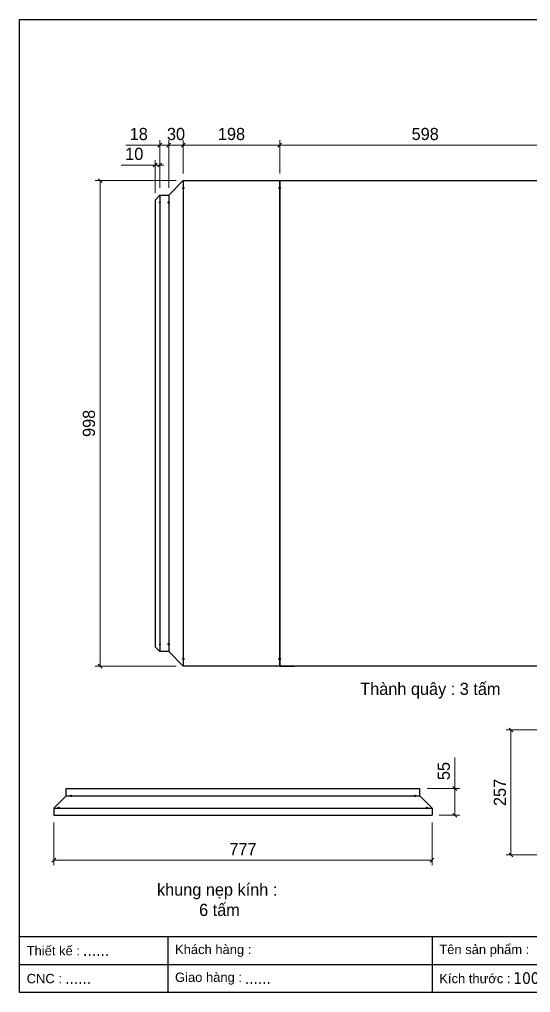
# Model space of a CAD drawing. Header units: millimetres. Extents: x 0 to 2829, y 0 to 2000.
# Drawn here: x 0 to 1050, y 0 to 2000 of the extents above; entities that cross this region are included whole.
import ezdxf
from ezdxf.enums import TextEntityAlignment as Align

# ---------------------------------------------------------------- set-up
doc = ezdxf.new("R2010")
doc.units = ezdxf.units.MM
doc.layers.add('CNC', color=7, linetype='Continuous')
doc.layers.add('DIM', color=253, linetype='Continuous')
doc.styles.add('Arial', font='arial.ttf')
doc.styles.add('Tahoma (Input Text)', font='tahoma.ttf')
doc.dimstyles.new('Dim-25', dxfattribs={"dimtxt": 25, "dimasz": 8, "dimexe": 10, "dimexo": 15, "dimgap": 10, "dimtad": 1, "dimdec": 0, "dimtxsty": 'Standard', "dimblk": 'OBLIQUE', "dimcen": 10, "dimclrd": 5, "dimclre": 5, "dimclrt": 3, "dimazin": 3, "dimtfac": 1, "dimtdec": 0, "dimtmove": 0, "dimatfit": 3, "dimldrblk": 'OBLIQUE', "dimlwd": 9, "dimlwe": 9})

# ---------------------------------------------------------------- blocks, each defined once
blk = doc.blocks.new('khungtenAsean2')
at = {"color": 7}
for p, q in [((2970, -1980), (0, -1980)), ((320, -1980), (320, -2100)), ((890, -1980), (890, -2100)), ((2020, -2040), (0, -2040))]:
    blk.add_line(p, q, dxfattribs=at)
blk.add_lwpolyline([(0, 0), (2970, 0), (2970, -2100), (0, -2100)], close=True, dxfattribs=at)
at = {"color": 2, "char_height": 20, "width": 917.634, "attachment_point": 4, "style": 'Arial'}
for s, insert in [('  Tên sản phẩm :', (890, -2010)), ('  Thiết kế :', (0, -2010)), ('  Khách hàng :', (320, -2010)), ('  Giao hàng :', (320, -2070)), ('  CNC :', (0, -2070)), ('  Kích thước :', (890, -2070))]:
    blk.add_mtext(s, dxfattribs=dict(at, insert=insert))
at = {"color": 1, "style": 'Tahoma (Input Text)', "flags": 8}
for tag, p in [('#03', (506.6, -2019.3)), ('#01', (137.1, -2021.3)), ('#05', (1106.6, -2021.3)), ('#07', (1834.7, -2021.3)), ('#09', (2146.7, -2021.3)), ('#02', (98.5, -2081.3)), ('#04', (486.1, -2081.3)), ('#06', (1065.3, -2081.3)), ('#08', (1817.4, -2081.3)), ('#10', (2146.7, -2081.3))]:
    blk.add_attdef(tag, p, '', height=25, dxfattribs=at)
blk.add_attdef('#11', text='', height=25, dxfattribs=at).set_placement((2915, -2067.3), align=Align.CENTER)
blk = doc.blocks.new('f3daunguoc')
at = {"layer": 'CNC', "color": 2, "lineweight": -3}
blk.add_circle((0, 0), 1.5, dxfattribs=at)
blk = doc.blocks.new('*D13')
at = {"color": 0, "linetype": 'ByBlock', "lineweight": -2}
for p, q in [((340.6, 1746), (332.6, 1738)), ((530.6, 1738), (538.6, 1746))]:
    blk.add_line(p, q, dxfattribs=at)
at = {"layer": 'Defpoints', "color": 0, "transparency": 16777216}
for p in [(534.6, 1742), (336.6, 1669), (534.6, 1669)]:
    blk.add_point(p, dxfattribs=at)
at = {"layer": 'DIM', "color": 5, "lineweight": 9, "transparency": 16777216}
for p, q in [((336.6, 1684), (336.6, 1752)), ((336.6, 1742), (534.6, 1742)), ((534.6, 1684), (534.6, 1752))]:
    blk.add_line(p, q, dxfattribs=at)
at = {"layer": 'DIM', "color": 3, "transparency": 16777216, "insert": (435.6, 1764.8), "char_height": 25, "attachment_point": 5}
blk.add_mtext('198', dxfattribs=at)
blk = doc.blocks.new('_Oblique')
at = {"color": 0, "linetype": 'ByBlock', "lineweight": -2}
blk.add_line((-0.5, -0.5), (0.5, 0.5), dxfattribs=at)
blk = doc.blocks.new('*D14')
at = {"color": 0, "linetype": 'ByBlock', "lineweight": -2}
for p, q in [((310.6, 1746), (302.6, 1738)), ((332.6, 1738), (340.6, 1746))]:
    blk.add_line(p, q, dxfattribs=at)
at = {"layer": 'Defpoints', "color": 0, "transparency": 16777216}
for p in [(306.6, 1742), (336.6, 1669), (306.6, 1639)]:
    blk.add_point(p, dxfattribs=at)
at = {"layer": 'DIM', "color": 5, "lineweight": 9, "transparency": 16777216}
for p, q in [((306.6, 1654), (306.6, 1752)), ((336.6, 1742), (306.6, 1742)), ((336.6, 1684), (336.6, 1752))]:
    blk.add_line(p, q, dxfattribs=at)
at = {"layer": 'DIM', "color": 3, "transparency": 16777216, "insert": (321.6, 1764.8), "char_height": 25, "attachment_point": 5}
blk.add_mtext('30', dxfattribs=at)
blk = doc.blocks.new('*D15')
at = {"color": 0, "linetype": 'ByBlock', "lineweight": -2}
for p, q in [((284.6, 1738), (292.6, 1746)), ((310.6, 1746), (302.6, 1738))]:
    blk.add_line(p, q, dxfattribs=at)
at = {"layer": 'Defpoints', "color": 0, "transparency": 16777216}
for p in [(288.6, 1742), (288.6, 1639), (306.6, 1639)]:
    blk.add_point(p, dxfattribs=at)
at = {"layer": 'DIM', "color": 5, "lineweight": 9, "transparency": 16777216}
for p, q in [((288.6, 1742), (218.3, 1742)), ((288.6, 1654), (288.6, 1752)), ((306.6, 1742), (288.6, 1742)), ((306.6, 1654), (306.6, 1752)), ((306.6, 1742), (314.6, 1742))]:
    blk.add_line(p, q, dxfattribs=at)
at = {"layer": 'DIM', "color": 3, "transparency": 16777216, "insert": (245.1, 1764.8), "char_height": 25, "attachment_point": 5}
blk.add_mtext('18', dxfattribs=at)
blk = doc.blocks.new('*D16')
at = {"color": 0, "linetype": 'ByBlock', "lineweight": -2}
for p, q in [((274.6, 1697.1), (282.6, 1705.1)), ((292.6, 1705.1), (284.6, 1697.1))]:
    blk.add_line(p, q, dxfattribs=at)
at = {"layer": 'Defpoints', "color": 0, "transparency": 16777216}
for p in [(278.6, 1701.1), (278.6, 1629), (288.6, 1639)]:
    blk.add_point(p, dxfattribs=at)
at = {"layer": 'DIM', "color": 5, "lineweight": 9, "transparency": 16777216}
for p, q in [((278.6, 1701.1), (209.2, 1701.1)), ((278.6, 1644), (278.6, 1711.1)), ((288.6, 1701.1), (278.6, 1701.1)), ((288.6, 1654), (288.6, 1711.1)), ((288.6, 1701.1), (296.6, 1701.1))]:
    blk.add_line(p, q, dxfattribs=at)
at = {"layer": 'DIM', "color": 3, "transparency": 16777216, "insert": (235.9, 1723.9), "char_height": 25, "attachment_point": 5}
blk.add_mtext('10', dxfattribs=at)
blk = doc.blocks.new('f2dauxuoi')
at = {"layer": 'CNC', "color": 2, "lineweight": -3}
blk.add_circle((0, 0), 1, dxfattribs=at)
blk = doc.blocks.new('*D17')
at = {"color": 0, "linetype": 'ByBlock', "lineweight": -2}
for p, q in [((538.6, 1746), (530.6, 1738)), ((1128.6, 1738), (1136.6, 1746))]:
    blk.add_line(p, q, dxfattribs=at)
at = {"layer": 'Defpoints', "color": 0, "transparency": 16777216}
for p in [(1132.6, 1742), (534.6, 1669), (1132.6, 1669)]:
    blk.add_point(p, dxfattribs=at)
at = {"layer": 'DIM', "color": 5, "lineweight": 9, "transparency": 16777216}
for p, q in [((534.6, 1684), (534.6, 1752)), ((534.6, 1742), (1132.6, 1742)), ((1132.6, 1684), (1132.6, 1752))]:
    blk.add_line(p, q, dxfattribs=at)
at = {"layer": 'DIM', "color": 3, "transparency": 16777216, "insert": (833.6, 1764.8), "char_height": 25, "attachment_point": 5}
blk.add_mtext('598', dxfattribs=at)
blk = doc.blocks.new('*D18')
at = {"color": 0, "linetype": 'ByBlock', "lineweight": -2}
for p, q in [((169.6, 1665), (161.6, 1673)), ((161.6, 675), (169.6, 667))]:
    blk.add_line(p, q, dxfattribs=at)
at = {"layer": 'Defpoints', "color": 0, "transparency": 16777216}
for p in [(336.6, 1669), (165.6, 671), (336.6, 671)]:
    blk.add_point(p, dxfattribs=at)
at = {"layer": 'DIM', "color": 5, "lineweight": 9, "transparency": 16777216}
for p, q in [((321.6, 1669), (155.6, 1669)), ((165.6, 1669), (165.6, 671)), ((321.6, 671), (155.6, 671))]:
    blk.add_line(p, q, dxfattribs=at)
at = {"layer": 'DIM', "color": 3, "transparency": 16777216, "insert": (142.8, 1170), "char_height": 25, "attachment_point": 5, "rotation": 90}
blk.add_mtext('998', dxfattribs=at)
blk = doc.blocks.new('*D21')
at = {"color": 0, "linetype": 'ByBlock', "lineweight": -2}
for p, q in [((1013.8, 535.8), (1005.8, 543.8)), ((1005.8, 286.8), (1013.8, 278.8))]:
    blk.add_line(p, q, dxfattribs=at)
at = {"layer": 'Defpoints', "color": 0, "transparency": 16777216}
for p in [(1009.8, 539.8), (1090.4, 539.8), (1130.4, 282.8)]:
    blk.add_point(p, dxfattribs=at)
at = {"layer": 'DIM', "color": 5, "lineweight": 9, "transparency": 16777216}
for p, q in [((1075.4, 539.8), (999.8, 539.8)), ((1009.8, 282.8), (1009.8, 539.8)), ((1115.4, 282.8), (999.8, 282.8))]:
    blk.add_line(p, q, dxfattribs=at)
at = {"layer": 'DIM', "color": 3, "transparency": 16777216, "insert": (987.1, 411.3), "char_height": 25, "attachment_point": 5, "rotation": 90}
blk.add_mtext('257', dxfattribs=at)
blk = doc.blocks.new('*D29')
at = {"color": 0, "linetype": 'ByBlock', "lineweight": -2}
for p, q in [((74.6, 276.1), (66.6, 268.1)), ((843.6, 268.1), (851.6, 276.1))]:
    blk.add_line(p, q, dxfattribs=at)
at = {"layer": 'Defpoints', "color": 0, "transparency": 16777216}
for p in [(70.6, 364.3), (847.6, 364.3), (847.6, 272.1)]:
    blk.add_point(p, dxfattribs=at)
at = {"layer": 'DIM', "color": 5, "lineweight": 9, "transparency": 16777216}
for p, q in [((70.6, 349.3), (70.6, 262.1)), ((847.6, 349.3), (847.6, 262.1)), ((70.6, 272.1), (847.6, 272.1))]:
    blk.add_line(p, q, dxfattribs=at)
at = {"layer": 'DIM', "color": 3, "transparency": 16777216, "insert": (459.1, 294.6), "char_height": 25, "attachment_point": 5}
blk.add_mtext('777', dxfattribs=at)
blk = doc.blocks.new('*D30')
at = {"color": 0, "linetype": 'ByBlock', "lineweight": -2}
for p, q in [((898.5, 415.3), (890.5, 423.3)), ((890.5, 368.3), (898.5, 360.3))]:
    blk.add_line(p, q, dxfattribs=at)
at = {"layer": 'Defpoints', "color": 0, "transparency": 16777216}
for p in [(822.6, 419.3), (894.5, 419.3), (847.6, 364.3)]:
    blk.add_point(p, dxfattribs=at)
at = {"layer": 'DIM', "color": 5, "lineweight": 9, "transparency": 16777216}
for p, q in [((894.5, 419.3), (894.5, 483.3)), ((837.6, 419.3), (904.5, 419.3)), ((894.5, 364.3), (894.5, 419.3)), ((862.6, 364.3), (904.5, 364.3))]:
    blk.add_line(p, q, dxfattribs=at)
at = {"layer": 'DIM', "color": 3, "transparency": 16777216, "insert": (871.8, 455.3), "char_height": 25, "attachment_point": 5, "rotation": 90}
blk.add_mtext('55', dxfattribs=at)

msp = doc.modelspace()

# ---------------------------------------------------------------- linework, layer by layer
at = {"color": 7}
for p, q in [((306.6, 1639), (336.6, 1669)), ((336.6, 1669), (336.6, 671)), ((534.6, 1669), (534.6, 671)), ((534.6, 1669), (534.6, 671)), ((534.6, 1669), (564.6, 1669)), ((288.6, 1639), (278.6, 1629)), ((278.6, 1629), (278.6, 711)), ((288.6, 1639), (288.6, 701)), ((306.6, 1639), (306.6, 701)), ((288.6, 701), (278.6, 711)), ((306.6, 701), (336.6, 671)), ((534.6, 671), (564.6, 671)), ((70.6, 379.3), (95.6, 404.3)), ((95.6, 404.3), (95.6, 419.3)), ((822.6, 404.3), (822.6, 419.3)), ((822.6, 404.3), (847.6, 379.3)), ((70.6, 379.3), (70.6, 364.3)), ((847.6, 379.3), (847.6, 364.3))]:
    msp.add_line(p, q, dxfattribs=at)
for points in [[(336.6, 1669), (534.6, 1669)], [(288.6, 1639), (306.6, 1639)], [(306.6, 701), (288.6, 701)], [(534.6, 671), (336.6, 671)], [(95.6, 419.3), (822.6, 419.3)], [(95.6, 404.3), (822.6, 404.3)], [(70.6, 379.3), (847.6, 379.3)], [(70.6, 364.3), (847.6, 364.3)]]:
    msp.add_lwpolyline(points, dxfattribs=at)
msp.add_lwpolyline([(534.6, 1669), (1132.6, 1669), (1132.6, 671), (534.6, 671)], close=True, dxfattribs=at)
at = {"color": 2}
for centre in [(105.6, 404.3), (812.7, 404.3), (80.6, 379.3), (837.6, 379.3)]:
    msp.add_circle(centre, 1.5, dxfattribs=at)

# ---------------------------------------------------------------- block references
at = {"color": 7}
ref = msp.add_blockref('khungtenAsean2', (0, 2000.4), dxfattribs=dict(at, xscale=0.9525600000051782, yscale=0.9525600000051782, zscale=0.9525600000051782))
ref.add_attrib('#06', '1000x600x200', (1014.8, 17.8), dxfattribs={"color": 1, "height": 23.814, "style": 'Tahoma (Input Text)'})
ref.add_attrib('#04', '......', (463, 17.8), dxfattribs={"color": 1, "height": 23.81, "style": 'Tahoma (Input Text)'})
ref.add_attrib('#02', '......', (93.8, 17.8), dxfattribs={"color": 1, "height": 23.81, "style": 'Tahoma (Input Text)'})
ref.add_attrib('#01', '......', (130.6, 75), dxfattribs={"color": 1, "height": 23.81, "style": 'Tahoma (Input Text)'})
at = {"lineweight": -3, "xscale": -1, "rotation": 180}
for name, p in [('f3daunguoc', (336.6, 1654)), ('f3daunguoc', (534.6, 1654)), ('f3daunguoc', (306.6, 1624)), ('f2dauxuoi', (288.6, 716))]:
    msp.add_blockref(name, p, dxfattribs=at)
at = {"lineweight": -3, "rotation": 180}
msp.add_blockref('f3daunguoc', (534.6, 1654), dxfattribs=at)
at = {"lineweight": -3}
for name, p in [('f2dauxuoi', (288.6, 1624)), ('f3daunguoc', (306.6, 716)), ('f3daunguoc', (336.6, 686)), ('f3daunguoc', (534.6, 686))]:
    msp.add_blockref(name, p, dxfattribs=at)
at = {"lineweight": -3, "xscale": -1}
msp.add_blockref('f3daunguoc', (534.6, 686), dxfattribs=at)

# ---------------------------------------------------------------- texts
at = {"color": 2, "char_height": 25, "width": 775, "attachment_point": 5}
for s, insert in [('Thành quây : 3 tấm', (844.2, 620.5)), ('khung nẹp kính :\\P 6 tấm', (406.2, 190.6))]:
    msp.add_mtext(s, dxfattribs=dict(at, insert=insert))

# ---------------------------------------------------------------- dimensions: what is measured, and where the dimension line sits
at = {"layer": 'DIM', "color": 7}
for base, p1, p2, picture, middle in [((288.6, 1742), (306.6, 1639), (288.6, 1639), '*D15', (245.1, 1742)), ((306.6, 1742), (336.6, 1669), (306.6, 1639), '*D14', (321.6, 1742)), ((534.6, 1742), (336.6, 1669), (534.6, 1669), '*D13', (435.6, 1742)), ((278.6, 1701.1), (288.6, 1639), (278.6, 1629), '*D16', (235.9, 1701.1))]:
    dim = msp.add_linear_dim(base=base, p1=p1, p2=p2, dimstyle='Dim-25', dxfattribs=at)
    dim.commit()
    dim.dimension.update_dxf_attribs({"geometry": picture, "text_midpoint": middle, "dimtype": 160})
dim = msp.add_linear_dim(base=(1132.6, 1742), p1=(534.6, 1669), p2=(1132.6, 1669), dimstyle='Dim-25', dxfattribs=at)
dim.commit()
dim.dimension.update_dxf_attribs({"geometry": '*D17', "text_midpoint": (833.6, 1764.8)})
for base, p1, p2, angle, picture, middle in [((165.6, 671), (336.6, 1669), (336.6, 671), 90, '*D18', (142.8, 1170)), ((1009.8, 539.8), (1130.4, 282.8), (1090.4, 539.8), 90, '*D21', (987.1, 411.3)), ((894.5, 419.3), (847.6, 364.3), (822.6, 419.3), 90, '*D30', (871.8, 455.3)), ((847.6, 272.1), (70.6, 364.3), (847.6, 364.3), 180, '*D29', (459.1, 294.6))]:
    dim = msp.add_linear_dim(base=base, p1=p1, p2=p2, angle=angle, dimstyle='Dim-25', dxfattribs=at)
    dim.commit()
    dim.dimension.update_dxf_attribs({"geometry": picture, "text_midpoint": middle})

doc.saveas('drawing.dxf')
